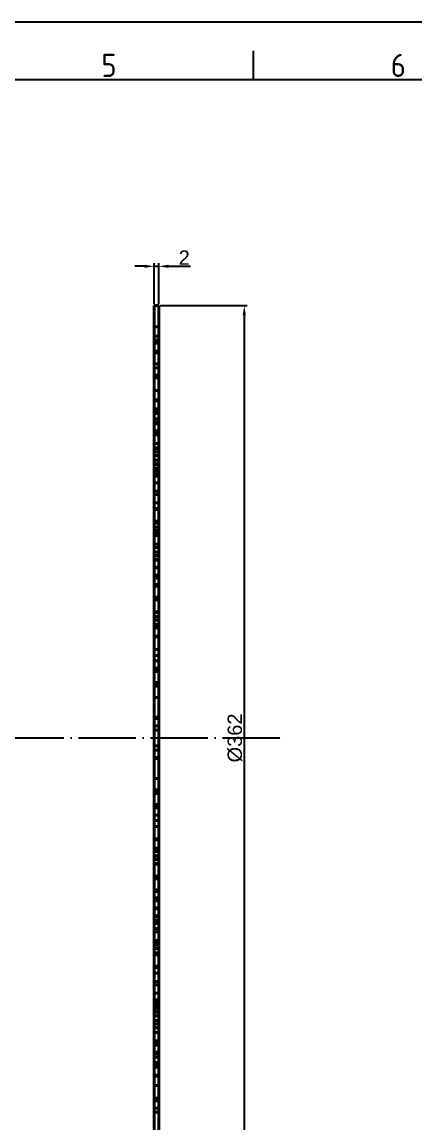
# Model space of a CAD drawing. Header units: millimetres. Extents: x 764 to 1780, y 1208 to 1927.
# Drawn here: x 1296.2 to 1460.5, y 1466.2 to 1927.1 of the extents above; entities that cross this region are included whole.
import ezdxf
from ezdxf.enums import TextEntityAlignment as Align

# ---------------------------------------------------------------- set-up
doc = ezdxf.new("R2010")
doc.units = ezdxf.units.MM
doc.linetypes.add('ACAD_ISO04W100', pattern=[30, 24, -3, 0, -3])
doc.linetypes.add('ACAD_ISO05W100', pattern=[33, 24, -3, 0, -3, 0, -3])
for name, color, linetype, lineweight in [('AM_0', 7, 'Continuous', 40), ('AM_4', 1, 'ACAD_ISO04W100', 25), ('AM_5', 3, 'Continuous', 25), ('AM_BOR', 2, 'ACAD_ISO05W100', 35)]:
    doc.layers.add(name, color=color, linetype=linetype, lineweight=lineweight)
doc.styles.add('ACISOTS', font='isocp.shx', dxfattribs={"height": 1})
doc.styles.get("Standard").update_dxf_attribs({"font": 'arial.ttf'})
doc.dimstyles.new('ISO-25', dxfattribs={"dimtxt": 6, "dimasz": 4, "dimexe": 1.25, "dimexo": 0.625, "dimtad": 1, "dimtxsty": 'Standard', "dimcen": 4, "dimadec": 0, "dimazin": 0, "dimtfac": 1, "dimtmove": 0, "dimatfit": 3, "dimfxl": 1, "dimarcsym": 0})

# ---------------------------------------------------------------- blocks, each defined once
blk = doc.blocks.new('A3 ZTL')
blk.add_line((401.17, 280.82), (19.57, 280.82))
at = {"layer": 'AM_BOR', "color": 135, "linetype": 'Continuous', "lineweight": 25}
blk.add_line((0, 290.61), (410.96, 290.61), dxfattribs=at)
at = {"layer": 'AM_BOR', "color": 135, "lineweight": 25}
blk.add_line((254.4, 280.82), (254.4, 285.71), dxfattribs=at)
at = {"layer": 'AM_BOR', "color": 135, "lineweight": 25, "style": 'ACISOTS'}
for s, p in [('5', (229.94, 283.27)), ('6', (278.86, 283.27))]:
    blk.add_text(s, height=3.91, dxfattribs=at).set_placement(p, align=Align.MIDDLE)
blk = doc.blocks.new('*D129')
at = {"layer": 'AM_5', "color": 0, "lineweight": -2, "ltscale": 0.5, "transparency": 16777216}
for p, q in [((1354.04, 1808.41), (1390.39, 1808.41)), ((1389.14, 1804.41), (1389.14, 1450.41)), ((1354.04, 1446.41), (1390.39, 1446.41))]:
    blk.add_line(p, q, dxfattribs=at)
at = {"layer": 'AM_5', "color": 0, "ltscale": 0.5, "transparency": 16777216}
for points in [[(1388.47, 1804.41), (1389.8, 1804.41), (1389.14, 1808.41)], [(1388.47, 1450.41), (1389.8, 1450.41), (1389.14, 1446.41)]]:
    blk.add_solid(points, dxfattribs=at)
at = {"layer": 'Defpoints', "color": 0, "ltscale": 0.5, "transparency": 16777216}
for p in [(1353.42, 1808.41), (1353.42, 1446.41), (1389.14, 1446.41)]:
    blk.add_point(p, dxfattribs=at)
at = {"layer": 'AM_5', "color": 0, "ltscale": 0.5, "transparency": 16777216, "insert": (1385.28, 1627.41), "char_height": 6, "attachment_point": 5, "rotation": 90}
blk.add_mtext('%%c362', dxfattribs=at)
blk = doc.blocks.new('*D130')
at = {"layer": 'AM_5', "color": 0, "lineweight": -2, "ltscale": 0.5, "transparency": 16777216}
for p, q in [((1351.42, 1809.03), (1351.42, 1826.12)), ((1353.42, 1809.03), (1353.42, 1826.12)), ((1347.42, 1824.87), (1343.42, 1824.87)), ((1351.42, 1824.87), (1353.42, 1824.87)), ((1357.42, 1824.87), (1366.64, 1824.87))]:
    blk.add_line(p, q, dxfattribs=at)
at = {"layer": 'AM_5', "color": 0, "ltscale": 0.5, "transparency": 16777216}
for points in [[(1347.42, 1825.54), (1347.42, 1824.21), (1351.42, 1824.87)], [(1357.42, 1825.54), (1357.42, 1824.21), (1353.42, 1824.87)]]:
    blk.add_solid(points, dxfattribs=at)
at = {"layer": 'Defpoints', "color": 0, "ltscale": 0.5, "transparency": 16777216}
for p in [(1353.42, 1824.87), (1351.42, 1808.41), (1353.42, 1808.41)]:
    blk.add_point(p, dxfattribs=at)
at = {"layer": 'AM_5', "color": 0, "ltscale": 0.5, "transparency": 16777216, "insert": (1364.03, 1828.51), "char_height": 6, "attachment_point": 5}
blk.add_mtext('2', dxfattribs=at)

msp = doc.modelspace()

# ---------------------------------------------------------------- linework, layer by layer
at = {"layer": 'AM_0'}
for p, q in [((1353.418, 1808.407), (1351.418, 1808.407)), ((1351.418, 1446.407), (1351.418, 1808.407)), ((1353.418, 1446.407), (1353.418, 1808.407)), ((1353.418, 1799.557), (1351.418, 1799.557)), ((1353.418, 1795.613), (1351.418, 1795.613)), ((1351.418, 1795.569), (1353.418, 1795.569)), ((1353.418, 1793.988), (1351.418, 1793.988)), ((1353.418, 1793.656), (1351.418, 1793.656)), ((1353.418, 1792.679), (1351.418, 1792.679)), ((1353.418, 1789.327), (1351.418, 1789.327)), ((1351.418, 1789.313), (1353.418, 1789.313)), ((1351.418, 1789.257), (1353.418, 1789.257)), ((1351.418, 1788.688), (1353.418, 1788.688)), ((1351.418, 1784.027), (1353.418, 1784.027)), ((1351.418, 1782.379), (1353.418, 1782.379)), ((1353.418, 1779.319), (1351.418, 1779.319)), ((1353.418, 1778.187), (1351.418, 1778.187)), ((1351.418, 1772.887), (1353.418, 1772.887)), ((1351.418, 1769.019), (1353.418, 1769.019)), ((1353.418, 1768.506), (1351.418, 1768.506)), ((1353.418, 1765.233), (1351.418, 1765.233)), ((1353.418, 1764.557), (1351.418, 1764.557)), ((1351.418, 1763.206), (1353.418, 1763.206)), ((1353.418, 1761.02), (1351.418, 1761.02)), ((1353.418, 1759.631), (1351.418, 1759.631)), ((1353.418, 1759.121), (1351.418, 1759.121)), ((1351.418, 1758.933), (1353.418, 1758.933)), ((1353.418, 1755.947), (1351.418, 1755.947)), ((1351.418, 1754.72), (1353.418, 1754.72)), ((1351.418, 1754.331), (1353.418, 1754.331)), ((1351.418, 1754.257), (1353.418, 1754.257)), ((1351.418, 1750.647), (1353.418, 1750.647)), ((1353.418, 1750.643), (1351.418, 1750.643)), ((1351.418, 1748.821), (1353.418, 1748.821)), ((1353.418, 1748.56), (1351.418, 1748.56)), ((1353.418, 1747.142), (1351.418, 1747.142)), ((1353.418, 1745.673), (1351.418, 1745.673)), ((1353.418, 1743.76), (1351.418, 1743.76)), ((1351.418, 1742.217), (1353.418, 1742.217)), ((1351.418, 1741.842), (1353.418, 1741.842)), ((1351.418, 1740.343), (1353.418, 1740.343)), ((1353.418, 1739.49), (1351.418, 1739.49)), ((1351.418, 1738.26), (1353.418, 1738.26)), ((1353.418, 1737.007), (1351.418, 1737.007)), ((1351.418, 1734.19), (1353.418, 1734.19)), ((1351.418, 1730.707), (1353.418, 1730.707)), ((1353.418, 1729.305), (1351.418, 1729.305)), ((1353.418, 1725.895), (1351.418, 1725.895)), ((1353.418, 1723.442), (1351.418, 1723.442)), ((1351.418, 1723.005), (1353.418, 1723.005)), ((1351.418, 1718.142), (1353.418, 1718.142)), ((1353.418, 1717.407), (1351.418, 1717.407)), ((1351.418, 1715.595), (1353.418, 1715.595)), ((1353.418, 1714.212), (1351.418, 1714.212)), ((1353.418, 1713.248), (1351.418, 1713.248)), ((1353.418, 1712.242), (1351.418, 1712.242)), ((1353.418, 1708.609), (1351.418, 1708.609)), ((1353.418, 1707.169), (1351.418, 1707.169)), ((1353.418, 1705.135), (1351.418, 1705.135)), ((1353.418, 1703.87), (1351.418, 1703.87)), ((1351.418, 1702.309), (1353.418, 1702.309)), ((1351.418, 1701.942), (1353.418, 1701.942)), ((1351.418, 1701.869), (1353.418, 1701.869)), ((1351.418, 1698.975), (1353.418, 1698.975)), ((1351.418, 1698.635), (1353.418, 1698.635)), ((1351.418, 1698.57), (1353.418, 1698.57)), ((1353.418, 1695.542), (1351.418, 1695.542)), ((1353.418, 1694.356), (1351.418, 1694.356)), ((1353.418, 1691.679), (1351.418, 1691.679)), ((1351.418, 1691.545), (1353.418, 1691.545)), ((1353.418, 1691.39), (1351.418, 1691.39)), ((1353.418, 1691.007), (1351.418, 1691.007)), ((1351.418, 1686.407), (1353.418, 1686.407)), ((1351.418, 1685.707), (1353.418, 1685.707)), ((1351.418, 1685.407), (1353.418, 1685.407)), ((1351.418, 1685.242), (1353.418, 1685.242)), ((1353.418, 1680.274), (1351.418, 1680.274)), ((1353.418, 1679.987), (1351.418, 1679.987)), ((1353.418, 1678.308), (1351.418, 1678.308)), ((1353.418, 1678.124), (1351.418, 1678.124)), ((1351.418, 1676.758), (1353.418, 1676.758)), ((1351.418, 1674.974), (1353.418, 1674.974)), ((1353.418, 1674.907), (1351.418, 1674.907)), ((1353.418, 1673.688), (1351.418, 1673.688)), ((1351.418, 1673.498), (1353.418, 1673.498)), ((1353.418, 1670.047), (1351.418, 1670.047)), ((1353.418, 1669.75), (1351.418, 1669.75)), ((1351.418, 1669.687), (1353.418, 1669.687)), ((1351.418, 1664.45), (1353.418, 1664.45)), ((1353.418, 1661.922), (1351.418, 1661.922)), ((1351.418, 1659.747), (1353.418, 1659.747)), ((1351.418, 1656.622), (1353.418, 1656.622)), ((1353.418, 1655.961), (1351.418, 1655.961)), ((1353.418, 1655.243), (1351.418, 1655.243)), ((1353.418, 1650.637), (1351.418, 1650.637)), ((1351.418, 1650.229), (1353.418, 1650.229)), ((1351.418, 1649.943), (1353.418, 1649.943)), ((1351.418, 1649.661), (1353.418, 1649.661)), ((1353.418, 1649.11), (1351.418, 1649.11)), ((1351.418, 1644.337), (1353.418, 1644.337)), ((1353.418, 1636.055), (1351.418, 1636.055)), ((1351.418, 1635.689), (1353.418, 1635.689)), ((1351.418, 1635.555), (1353.418, 1635.555)), ((1353.418, 1632.557), (1351.418, 1632.557)), ((1353.418, 1630.657), (1351.418, 1630.657)), ((1351.418, 1624.157), (1353.418, 1624.157)), ((1351.418, 1622.257), (1353.418, 1622.257)), ((1353.418, 1619.258), (1351.418, 1619.258)), ((1353.418, 1619.124), (1351.418, 1619.124)), ((1351.418, 1618.758), (1353.418, 1618.758)), ((1353.418, 1610.476), (1351.418, 1610.476)), ((1351.418, 1605.703), (1353.418, 1605.703)), ((1353.418, 1605.152), (1351.418, 1605.152)), ((1353.418, 1604.87), (1351.418, 1604.87)), ((1353.418, 1604.584), (1351.418, 1604.584)), ((1351.418, 1604.176), (1353.418, 1604.176)), ((1351.418, 1599.57), (1353.418, 1599.57)), ((1351.418, 1598.852), (1353.418, 1598.852)), ((1353.418, 1598.191), (1351.418, 1598.191)), ((1353.418, 1595.067), (1351.418, 1595.067)), ((1351.418, 1592.891), (1353.418, 1592.891)), ((1353.418, 1590.363), (1351.418, 1590.363)), ((1353.418, 1585.126), (1351.418, 1585.126)), ((1351.418, 1585.063), (1353.418, 1585.063)), ((1351.418, 1584.767), (1353.418, 1584.767)), ((1353.418, 1581.315), (1351.418, 1581.315)), ((1353.418, 1581.125), (1351.418, 1581.125)), ((1351.418, 1579.907), (1353.418, 1579.907)), ((1353.418, 1579.839), (1351.418, 1579.839)), ((1353.418, 1578.055), (1351.418, 1578.055)), ((1351.418, 1576.689), (1353.418, 1576.689)), ((1353.418, 1576.505), (1351.418, 1576.505)), ((1351.418, 1574.826), (1353.418, 1574.826)), ((1351.418, 1574.539), (1353.418, 1574.539)), ((1353.418, 1569.572), (1351.418, 1569.572)), ((1353.418, 1569.407), (1351.418, 1569.407)), ((1353.418, 1569.106), (1351.418, 1569.106)), ((1353.418, 1568.407), (1351.418, 1568.407)), ((1351.418, 1563.806), (1353.418, 1563.806)), ((1351.418, 1563.423), (1353.418, 1563.423)), ((1353.418, 1563.268), (1351.418, 1563.268)), ((1351.418, 1563.134), (1353.418, 1563.134)), ((1351.418, 1560.457), (1353.418, 1560.457)), ((1351.418, 1559.272), (1353.418, 1559.272)), ((1353.418, 1556.243), (1351.418, 1556.243)), ((1353.418, 1556.178), (1351.418, 1556.178)), ((1353.418, 1555.838), (1351.418, 1555.838)), ((1353.418, 1552.945), (1351.418, 1552.945)), ((1353.418, 1552.871), (1351.418, 1552.871)), ((1353.418, 1552.504), (1351.418, 1552.504)), ((1351.418, 1550.943), (1353.418, 1550.943)), ((1351.418, 1549.678), (1353.418, 1549.678)), ((1351.418, 1547.645), (1353.418, 1547.645)), ((1351.418, 1546.204), (1353.418, 1546.204)), ((1351.418, 1542.571), (1353.418, 1542.571)), ((1351.418, 1541.565), (1353.418, 1541.565)), ((1351.418, 1540.601), (1353.418, 1540.601)), ((1353.418, 1539.218), (1351.418, 1539.218)), ((1351.418, 1537.407), (1353.418, 1537.407)), ((1353.418, 1536.671), (1351.418, 1536.671)), ((1353.418, 1531.808), (1351.418, 1531.808)), ((1351.418, 1531.371), (1353.418, 1531.371)), ((1351.418, 1528.918), (1353.418, 1528.918)), ((1351.418, 1525.508), (1353.418, 1525.508)), ((1353.418, 1524.106), (1351.418, 1524.106)), ((1353.418, 1520.624), (1351.418, 1520.624)), ((1351.418, 1517.806), (1353.418, 1517.806)), ((1353.418, 1516.553), (1351.418, 1516.553)), ((1351.418, 1515.324), (1353.418, 1515.324)), ((1353.418, 1514.47), (1351.418, 1514.47)), ((1353.418, 1512.971), (1351.418, 1512.971)), ((1353.418, 1512.597), (1351.418, 1512.597)), ((1353.418, 1511.053), (1351.418, 1511.053)), ((1353.418, 1509.14), (1351.418, 1509.14)), ((1351.418, 1507.671), (1353.418, 1507.671)), ((1351.418, 1506.253), (1353.418, 1506.253)), ((1353.418, 1505.992), (1351.418, 1505.992)), ((1351.418, 1504.17), (1353.418, 1504.17)), ((1353.418, 1504.166), (1351.418, 1504.166)), ((1353.418, 1500.557), (1351.418, 1500.557)), ((1353.418, 1500.482), (1351.418, 1500.482)), ((1353.418, 1500.093), (1351.418, 1500.093)), ((1351.418, 1498.866), (1353.418, 1498.866)), ((1353.418, 1495.88), (1351.418, 1495.88)), ((1351.418, 1495.692), (1353.418, 1495.692)), ((1351.418, 1495.182), (1353.418, 1495.182)), ((1351.418, 1493.793), (1353.418, 1493.793)), ((1353.418, 1491.607), (1351.418, 1491.607)), ((1351.418, 1490.257), (1353.418, 1490.257)), ((1351.418, 1489.58), (1353.418, 1489.58)), ((1351.418, 1486.307), (1353.418, 1486.307)), ((1353.418, 1485.794), (1351.418, 1485.794)), ((1353.418, 1481.926), (1351.418, 1481.926)), ((1351.418, 1476.626), (1353.418, 1476.626)), ((1351.418, 1475.494), (1353.418, 1475.494)), ((1353.418, 1472.434), (1351.418, 1472.434)), ((1353.418, 1470.786), (1351.418, 1470.786))]:
    msp.add_line(p, q, dxfattribs=at)
at = {"layer": 'AM_4'}
msp.add_line((838.226, 1627.407), (1409.207, 1627.407), dxfattribs=at)

# ---------------------------------------------------------------- block references
at = {"linetype": 'ByBlock', "lineweight": 0, "xscale": 2.47426245, "yscale": 2.47426245, "zscale": 2.47426245}
msp.add_blockref('A3 ZTL', (763.615, 1208.106), dxfattribs=at)

# ---------------------------------------------------------------- dimensions: what is measured, and where the dimension line sits
at = {"layer": 'AM_5', "ltscale": 0.5}
dim = msp.add_linear_dim(base=(1353.418, 1824.873), p1=(1351.418, 1808.407), p2=(1353.418, 1808.407), dimstyle='ISO-25', dxfattribs=at)
dim.commit()
dim.dimension.update_dxf_attribs({"geometry": '*D130', "text_midpoint": (1364.03, 1828.511)})
dim = msp.add_linear_dim(base=(1389.136, 1446.407), p1=(1353.418, 1808.407), p2=(1353.418, 1446.407), angle=90, text='%%c362', dimstyle='ISO-25', dxfattribs=at)
dim.commit()
dim.dimension.update_dxf_attribs({"geometry": '*D129', "text_midpoint": (1385.28, 1627.407)})

doc.saveas('drawing.dxf')
